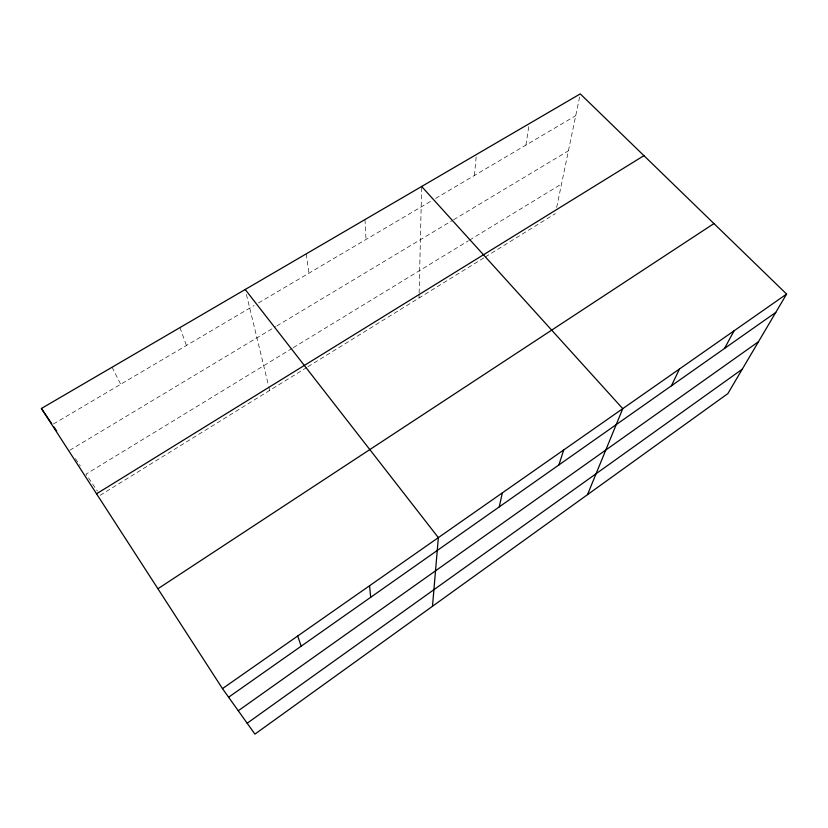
<?xml version="1.0" encoding="UTF-8"?>
<svg xmlns="http://www.w3.org/2000/svg" width="828" height="828" viewBox="0 0 828 828"><rect width="100%" height="100%" fill="white"/><g stroke="black" fill="none" stroke-linecap="round" stroke-linejoin="round"><path stroke-width="0.62" stroke-dasharray="4.14 3.1" d="M419.02 297.997L419.103 294.25M419.134 293.009L421.649 186.486M474.444 175.484L476.369 154.536M525.935 145.097L529.206 123.693M556.664 207.435L580.014 95.096M306.826 367.425L100.25 495.258L98.108 492.101M307.923 366.742L484.214 257.653M485.291 256.98L555.371 213.614M292.191 348.329L85.957 474.175L97.393 491.045M293.288 347.656L468.431 240.782M469.528 240.12L561.539 183.971M69.738 450.277L275.724 326.574M276.831 325.911L452.512 220.403M453.62 219.741L568.432 150.789M53.447 423.977L254.113 305.532M258.502 302.944L431.16 201.028M435.6 198.409L575.729 115.692M75.379 458.588L80.316 465.864M112.059 367.228L120.702 384.275M179.945 327.598L186.445 345.473M246.413 294.468L268.5 385.465M268.8 386.697L269.7 390.402M306.184 253.896L308.916 273.178M364.962 219.586L366.028 239.468"/><path stroke-width="1.24" d="M432.495 606.272L438.354 537.631L245.212 289.5M499.274 506.871L502.337 492.877M558.879 464.943L563.754 449.914M587.497 494.658L622.76 408.649L421.649 186.486M671.394 385.817L679.477 368.977M724.541 348.443L734.053 330.817M786.6 294.064L727.864 393.59L254.931 734.115L222.473 688.617L41.4 408.483L580.262 93.885L786.6 294.064L222.473 688.617M247.168 723.227L742.25 369.216M238.267 710.755L758.469 341.726M228.611 697.217L775.774 312.415M157.92 588.749L713.943 223.57M96.545 493.798L643.936 155.654M41.4 408.483L51.657 423.615M53.799 426.762L56.697 431.036M297.676 636.018L301.185 646.171M369.567 585.738L370.675 597.309"/></g></svg>
